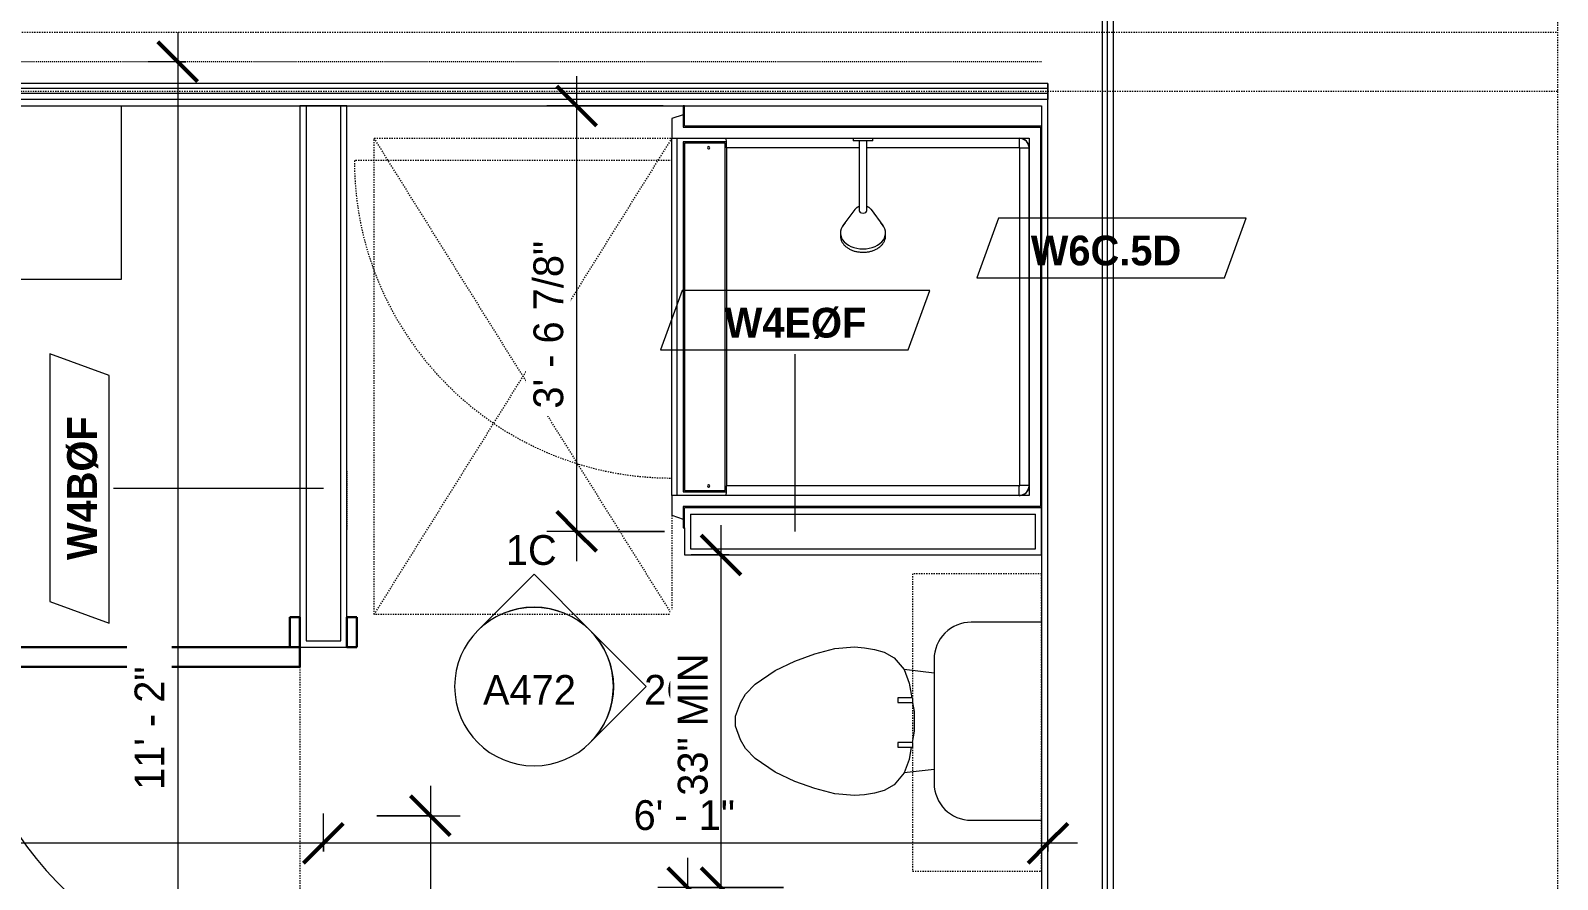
# Model space of a CAD drawing. Header units: inches. Extents: x -4010 to -1814, y 9846 to 12241.
# Drawn here: x -3589.2 to -3435.3, y 10467.8 to 10553.3 of the extents above; entities that cross this region are included whole.
import ezdxf

# ---------------------------------------------------------------- set-up
doc = ezdxf.new("R2010")
doc.units = ezdxf.units.IN
doc.header["$MEASUREMENT"] = 0
for name, pattern in [('Dash', [0.25, 0.125, -0.125]), ('Dash 3_32_', [0.1875, 0.09375, -0.09375]), ('Dash_2_', [0.25, 0.125, -0.125])]:
    doc.linetypes.add(name, pattern=pattern)
for name, color, linetype, lineweight in [('0-1', 7, 'Continuous', 5), ('A-ANNO-DIMS', 211, 'Continuous', 9), ('A-ANNO-DIMS-32', 211, 'Continuous', 9), ('A-DETL-1', 90, 'Dash 3_32_', 18), ('A-DOOR-3', 31, 'Continuous', 9), ('A-DOOR-4', 31, 'Continuous', 30), ('A-DOOR-FRAM-3', 31, 'Continuous', 30), ('A-GENM', 5, 'Continuous', 9), ('A-GENM-HDLN', 13, 'Dash', 9), ('A-WALL', 113, 'Continuous', 18), ('A-WALL-2', 250, 'Continuous', 18), ('A-WALL-3', 113, 'Continuous', 9), ('A-WALL-IDEN', 211, 'Continuous', 9), ('G-ANNO-SYMB-3', 111, 'Continuous', 9), ('G-ANNO-SYMB-4', 111, 'Dash_2_', 9), ('I-FURN', 30, 'Continuous', 9), ('I-FURN-HDLN', 30, 'Dash', 9), ('I-WALL-3', 7, 'Continuous', 9), ('I-WALL-4', 2, 'Continuous', 9), ('P-SANR-FIXT', 6, 'Continuous', 9), ('P-SANR-FIXT-HDLN', 131, 'Dash', 9), ('Q-CASE', 31, 'Continuous', 9), ('Q-CASE-1', 31, 'Dash', 9)]:
    doc.layers.add(name, color=color, linetype=linetype, lineweight=lineweight)
doc.styles.add('Century Gothic', font='ufonts.com_century-gothic.ttf', dxfattribs={"height": 3})
doc.styles.add('Century Gothic_B_1', font='GOTHICB.TTF', dxfattribs={"height": 3})
doc.dimstyles.new('OD_1__HACK_2', dxfattribs={"dimscale": 12, "dimtxt": 3.132505, "dimasz": 0.333333, "dimexe": 0.25, "dimexo": 0.166667, "dimgap": 0.041667, "dimtad": 1, "dimdec": 4, "dimrnd": 0.0625, "dimzin": 3, "dimdsep": 46, "dimlunit": 4, "dimtxsty": 'Century Gothic', "dimblk1": 'OBLIQUE', "dimblk2": 'OBLIQUE', "dimsah": 1, "dimcen": 0.09, "dimdle": 0.25, "dimazin": 0, "dimtfac": 1, "dimtdec": 4, "dimtix": 1, "dimtmove": 0, "dimatfit": 3, "dimfxl": 1, "dimtvp": 1, "dimtfill": 1, "dimfrac": 2, "dimtolj": 1, "dimtzin": 0, "dimarcsym": 2})
doc.dimstyles.new('OD_1__HACK_2_1', dxfattribs={"dimscale": 12, "dimtxt": 3.132505, "dimasz": 0.333333, "dimexe": 0.25, "dimexo": 0.166667, "dimgap": 0.041667, "dimtad": 1, "dimdec": 4, "dimrnd": 0.0625, "dimzin": 3, "dimdsep": 46, "dimlunit": 4, "dimtxsty": 'Century Gothic', "dimblk1": 'OBLIQUE', "dimblk2": 'OBLIQUE', "dimsah": 1, "dimcen": 0.09, "dimdle": 0.25, "dimazin": 0, "dimtfac": 1, "dimtdec": 4, "dimtix": 1, "dimtmove": 0, "dimatfit": 3, "dimfxl": 1, "dimtvp": 1, "dimtfill": 1, "dimfrac": 2, "dimtolj": 1, "dimtzin": 0, "dimarcsym": 2})

# ---------------------------------------------------------------- blocks, each defined once
blk = doc.blocks.new('CTR - 1st Phase - Common Walls_rvt-1-UNIT PLANS - 2ND _ 3RD FLOOR')
at = {"layer": 'A-WALL-2'}
for p, q in [((-3481.17, 10418.56), (-3481.17, 10644.28)), ((-3480.67, 10418.56), (-3480.67, 10644.28)), ((-3487.3, 10548), (-3852.47, 10548)), ((-3487.3, 10547.5), (-3852.47, 10547.5)), ((-3487.3, 10547), (-3852.47, 10547)), ((-3486.67, 10548), (-3487.3, 10548)), ((-3486.67, 10547.5), (-3487.3, 10547.5)), ((-3486.67, 10547), (-3487.3, 10547)), ((-3486.67, 10548), (-3486.67, 10547.5)), ((-3486.67, 10547.5), (-3486.67, 10548)), ((-3486.67, 10547.5), (-3486.67, 10547)), ((-3486.67, 10547), (-3486.67, 10547.5)), ((-3486.67, 10547), (-3486.67, 10546.38)), ((-3486.67, 10546.38), (-3486.67, 10547)), ((-3487.3, 10546.38), (-3852.47, 10546.38)), ((-3486.67, 10546.38), (-3487.3, 10546.38)), ((-3486.67, 10418.56), (-3486.67, 10546.38))]:
    blk.add_line(p, q, dxfattribs=at)
at = {"layer": 'I-WALL-3'}
for p, q in [((-3480.05, 10418.56), (-3480.05, 10644.28)), ((-3852.47, 10545.75), (-3523.42, 10545.75)), ((-3523.3, 10545.75), (-3487.3, 10545.75)), ((-3487.3, 10545.75), (-3487.3, 10543.73)), ((-3487.3, 10505.23), (-3487.3, 10418.56))]:
    blk.add_line(p, q, dxfattribs=at)
blk = doc.blocks.new('SWING - SINGLE - FLUSH - 2-10 x 6-8 - PRIVACY-3199407-UNIT PLANS - 2ND _ 3RD FLOOR')
at = {"layer": 'A-DOOR-3'}
blk.add_arc((17, 2.37), 34.07, 93.3657, 180, dxfattribs=at)
at = {"layer": 'A-DOOR-4'}
for p, q in [((15, 2.37), (15, 36.38)), ((17, 36.38), (15, 36.38)), ((17, 2.37), (17, 36.38)), ((17, 2.37), (15, 2.37))]:
    blk.add_line(p, q, dxfattribs=at)
at = {"layer": 'A-DOOR-FRAM-3'}
for p, q in [((-17, 3.37), (-20, 3.37)), ((-20, 3.37), (-20, 2.37)), ((-17, 2.37), (-17, 3.37)), ((20, 3.37), (17, 3.37)), ((17, 3.37), (17, 2.37)), ((20, 2.37), (20, 3.37)), ((-20, 2.37), (-17, 2.37)), ((17, 2.37), (20, 2.37)), ((-17, -2.38), (-20, -2.38)), ((-20, -2.38), (-20, -3.38)), ((-17, -3.38), (-17, -2.38)), ((20, -2.38), (17, -2.38)), ((17, -2.38), (17, -3.38)), ((20, -3.38), (20, -2.38)), ((-20, -3.38), (-17, -3.38)), ((17, -3.38), (20, -3.38))]:
    blk.add_line(p, q, dxfattribs=at)
blk = doc.blocks.new('Bed-Standard - Queen 60_ x 79_-V77-UNIT PLANS - 2ND _ 3RD FLOOR')
at = {"layer": 'I-FURN'}
for p, q in [((-19.31, 41.3), (40.69, 41.3)), ((-19.31, -37.2), (-19.31, 41.3)), ((40.69, 41.3), (40.69, -37.2)), ((40.69, -23.7), (-19.31, -17.13)), ((-16.31, -23.7), (37.69, -23.7)), ((-16.31, -35.7), (-16.31, -23.7)), ((37.69, -35.7), (37.69, -23.7)), ((-16.31, -35.7), (37.69, -35.7))]:
    blk.add_line(p, q, dxfattribs=at)
at = {"layer": 'I-FURN-HDLN'}
for p, q in [((-55.31, 77.3), (-7.94, 77.3)), ((-5.44, 77.3), (55.06, 77.3)), ((57.56, 77.3), (58.94, 77.3)), ((58.69, 77.3), (58.69, -37.2)), ((63.69, 77.3), (64.69, 77.3)), ((64.69, 77.3), (64.69, 75.61)), ((64.69, 68.86), (64.69, -13.2)), ((-55.31, 17.36), (-55.31, 51.36))]:
    blk.add_line(p, q, dxfattribs=at)
blk = doc.blocks.new('Toilet-Domestic-3D - Toilet-Domestic-3D-3234795-UNIT PLANS - 2ND _ 3RD FLOOR')
at = {"layer": 'P-SANR-FIXT'}
for p, q in [((-3.74, 10), (-2.74, 11)), ((-2.74, 11), (-1.87, 11.5)), ((-1.87, 11.5), (-0.5, 12)), ((-0.5, 12), (0.5, 12)), ((0.5, 12), (1.87, 11.5)), ((1.87, 11.5), (2.74, 11)), ((2.74, 11), (3.74, 10)), ((-5.13, 8), (-3.74, 10)), ((3.74, 10), (5.13, 8)), ((-6.06, 6), (-5.13, 8)), ((5.13, 8), (6.06, 6)), ((-6.79, 4), (-6.06, 6)), ((6.06, 6), (6.79, 4)), ((-7.33, 1.99), (-6.79, 4)), ((6.79, 4), (7.33, 1.99)), ((-7.5, 0), (-7.33, 1.99)), ((7.33, 1.99), (7.5, 0)), ((-7.41, -1), (-7.5, 0)), ((-7.24, -2), (-7.41, -1)), ((7.41, -1), (7.24, -2)), ((7.5, 0), (7.41, -1)), ((-6.97, -3), (-7.24, -2)), ((-6.4, -4), (-6.97, -3)), ((6.97, -3), (6.4, -4)), ((7.24, -2), (6.97, -3)), ((-5.21, -5), (-6.4, -4)), ((6.4, -4), (5.21, -5)), ((-3.84, -5.5), (-5.21, -5)), ((-4.86, -8.02), (-5.21, -5)), ((-2.61, -5.72), (-3.84, -5.5)), ((-1, -6), (-2.13, -5.8)), ((1, -6), (-1, -6)), ((1.89, -5.84), (1, -6)), ((3.84, -5.5), (2.37, -5.76)), ((5.21, -5), (3.84, -5.5)), ((4.86, -8.02), (5.21, -5)), ((6.25, -8.02), (-6.25, -8.02)), ((-9.98, -11.75), (-9.98, -18.86)), ((9.98, -18.86), (9.98, -11.75))]:
    blk.add_line(p, q, dxfattribs=at)
for centre, start, end in [((-6.25, -11.75), 90, 180), ((6.25, -11.75), 0, 90)]:
    blk.add_arc(centre, 3.73, start, end, dxfattribs=at)
blk = doc.blocks.new('ADA Clearances - 30_x48_-1721104-UNIT PLANS - 2ND _ 3RD FLOOR')
at = {"layer": 'A-GENM-HDLN'}
for p, q in [((15, 24), (-15, -24)), ((-15, 24), (15, -24)), ((-15, 14), (-15, 24)), ((-15, 24), (15, 24)), ((15, 24), (15, -24)), ((15, -24), (-15, -24))]:
    blk.add_line(p, q, dxfattribs=at)
blk = doc.blocks.new('300 Series Wall Hung Cabinet_326 - 30_-2909952-UNIT PLANS - 2ND _ 3RD FLOOR')
at = {"layer": 'Q-CASE'}
for p, q in [((-2.5, -13.19), (-2.01, -13.19)), ((-2.5, -13.19), (-2.5, -14.69)), ((-2.01, -14.69), (-2.01, -13.19)), ((2, -13.19), (2.49, -13.19)), ((2, -13.19), (2, -14.69)), ((2.49, -14.69), (2.49, -13.19)), ((-2.5, -14.69), (-2.01, -14.69)), ((2, -14.69), (2.49, -14.69))]:
    blk.add_line(p, q, dxfattribs=at)
at = {"layer": 'Q-CASE-1'}
for p, q in [((15, -0.19), (-15, -0.19)), ((-15, -0.19), (-15, -13.19)), ((15, -13.19), (15, -0.19)), ((-15, -13.19), (15, -13.19))]:
    blk.add_line(p, q, dxfattribs=at)
blk = doc.blocks.new('4LBS24238A75FTB_V2 - 4LBS24238A75FTB_V2-V48-UNIT PLANS - 2ND _ 3RD FLOOR')
at = {"layer": 'P-SANR-FIXT'}
for p, q in [((-0.75, 37.75), (-1.13, 36.62)), ((1.25, 37.75), (-0.75, 37.75)), ((1.25, 37.75), (37.25, 37.75)), ((1.25, 37.25), (1.25, 37.75)), ((1.25, 1.75), (1.25, 37.75)), ((37.25, 37.25), (1.25, 37.25)), ((37.25, 37.75), (37.25, 37.25)), ((39.25, 37.75), (37.25, 37.75)), ((37.25, 37.75), (37.25, 19.48)), ((39.63, 36.62), (39.25, 37.75)), ((0.12, 36.62), (-2.02, 36.62)), ((-2.02, 36.62), (-2.02, 36.5)), ((-2.02, 36.5), (0, 36.5)), ((0, 0.5), (0, 36.5)), ((0.12, 0.63), (0.12, 36.62)), ((1.62, 36.62), (1.62, 32.27)), ((36.88, 36.62), (1.62, 36.62)), ((36.75, 36.5), (1.75, 36.5)), ((1.75, 36.5), (1.75, 32.38)), ((36.75, 32.38), (36.75, 36.5)), ((36.88, 32.27), (36.88, 36.62)), ((40.52, 36.62), (38.38, 36.62)), ((38.38, 36.62), (38.38, 0.63)), ((38.5, 36.5), (38.5, 0.5)), ((38.5, 36.5), (40.52, 36.5)), ((40.52, 36.5), (40.52, 36.62)), ((1.75, 32.38), (36.75, 32.38)), ((2.2, 2.75), (2.2, 32.27)), ((36.3, 32.27), (2.2, 32.27)), ((36.3, 18.89), (36.3, 32.27)), ((36.3, 2.75), (36.3, 18.11)), ((37.25, 17.52), (37.25, 1.75)), ((37.25, 1.75), (1.25, 1.75)), ((1.28, 2.51), (1.3, 2.43)), ((1.4, 2.23), (1.42, 2.2)), ((1.51, 2.08), (1.58, 2.01)), ((1.7, 1.92), (1.73, 1.9)), ((1.93, 1.8), (2.01, 1.78)), ((2.25, 2.7), (36.25, 2.7)), ((2.25, 1.75), (2.25, 1.77)), ((2.25, 1.77), (36.25, 1.77)), ((36.25, 1.75), (36.25, 1.77)), ((36.49, 1.78), (36.57, 1.8)), ((36.77, 1.9), (36.8, 1.92)), ((36.92, 2.01), (36.99, 2.08)), ((37.08, 2.2), (37.1, 2.23)), ((37.2, 2.43), (37.22, 2.51)), ((38.5, 0.5), (0, 0.5)), ((38.38, 0.63), (0.12, 0.63))]:
    blk.add_line(p, q, dxfattribs=at)
for centre, radius, start, end in [((2.2, 34.06), 0.125, 0, 180), ((2.2, 34.06), 0.125, 180, 0), ((36.3, 34.06), 0.125, 0, 180), ((36.3, 34.06), 0.125, 180, 0), ((2.25, 2.75), 1, 180, 270), ((36.25, 2.75), 1, 270, 0)]:
    blk.add_arc(centre, radius, start, end, dxfattribs=at)
for centre, major_axis, start_param, end_param in [((2.2, 32.28), (-0.95, 0), 0, 1.570796), ((36.3, 32.28), (0.95, 0), 4.712389, 6.283185)]:
    blk.add_ellipse(centre, major_axis=major_axis, ratio=0.019505, start_param=start_param, end_param=end_param, dxfattribs=at)
for points, knots in [([(1.25, 2.77), (1.25, 2.77), (1.27, 2.76), (1.4, 2.76), (1.64, 2.75), (1.95, 2.75), (2.12, 2.75), (2.2, 2.75)], [-1, -1, -1, -1, -0.833333, -0.666667, -0.333333, -0.166667, 0, 0, 0, 0]), ([(1.25, 2.77), (1.25, 2.7), (1.26, 2.57), (1.34, 2.32), (1.52, 2.04), (1.8, 1.86), (2.05, 1.78), (2.18, 1.77), (2.25, 1.77)], [-1, -1, -1, -1, -0.875, -0.75, -0.5, -0.25, -0.125, 0, 0, 0, 0]), ([(1.59, 2), (1.54, 2.04), (1.47, 2.12), (1.41, 2.21), (1.38, 2.25)], [0.4611793, 0.4611793, 0.4611793, 0.4611793, 0.5714286, 0.6665731, 0.6665731, 0.6665731, 0.6665731]), ([(2.25, 1.75), (2.17, 1.75), (2.03, 1.77), (1.86, 1.82), (1.77, 1.87), (1.75, 1.88)], [0, 0, 0, 0, 0.1428571, 0.2857143, 0.3333068, 0.3333068, 0.3333068, 0.3333068]), ([(2.2, 2.75), (2.2, 2.74), (2.2, 2.74), (2.2, 2.73), (2.21, 2.72), (2.21, 2.72), (2.22, 2.71), (2.23, 2.71), (2.24, 2.7), (2.24, 2.7), (2.25, 2.7), (2.25, 2.7)], [-1, -1, -1, -1, -0.833333, -0.75, -0.666667, -0.583333, -0.416667, -0.291667, -0.208333, -0.083333, 0, 0, 0, 0]), ([(36.25, 1.77), (36.32, 1.77), (36.45, 1.78), (36.7, 1.86), (36.98, 2.04), (37.16, 2.32), (37.24, 2.57), (37.25, 2.7), (37.25, 2.77)], [-1, -1, -1, -1, -0.875, -0.75, -0.5, -0.25, -0.125, 0, 0, 0, 0]), ([(36.25, 2.7), (36.26, 2.7), (36.26, 2.7), (36.27, 2.7), (36.28, 2.71), (36.28, 2.71), (36.29, 2.72), (36.29, 2.73), (36.3, 2.74), (36.3, 2.74), (36.3, 2.75), (36.3, 2.75)], [-1, -1, -1, -1, -0.833333, -0.75, -0.666667, -0.583333, -0.416667, -0.291667, -0.208333, -0.083333, 0, 0, 0, 0]), ([(36.25, 1.8), (36.25, 1.82), (36.25, 1.91), (36.25, 2.14), (36.25, 2.45), (36.25, 2.62), (36.25, 2.7)], [-0.8333333, -0.8333333, -0.8333333, -0.8333333, -0.6666667, -0.3333333, -0.1666667, 0, 0, 0, 0]), ([(36.75, 1.88), (36.7, 1.85), (36.59, 1.8), (36.42, 1.76), (36.31, 1.75), (36.25, 1.75)], [0.6666667, 0.6666667, 0.6666667, 0.6666667, 0.7857143, 0.8928571, 1, 1, 1, 1]), ([(37.01, 2.1), (36.97, 2.05), (36.89, 1.97), (36.79, 1.91), (36.75, 1.88)], [0.4475924, 0.4475924, 0.4475924, 0.4475924, 0.5714286, 0.6665731, 0.6665731, 0.6665731, 0.6665731]), ([(37.19, 2.42), (37.18, 2.38), (37.16, 2.33), (37.13, 2.27), (37.12, 2.25)], [0.2174647, 0.2174647, 0.2174647, 0.2174647, 0.2857143, 0.3333068, 0.3333068, 0.3333068, 0.3333068])]:
    blk.add_open_spline(points, degree=3, knots=knots, dxfattribs=at)
for points in [[(1.25, 2.71), (1.25, 2.72), (1.25, 2.74), (1.25, 2.75)], [(1.38, 2.25), (1.37, 2.27), (1.36, 2.3), (1.35, 2.32)], [(1.75, 1.88), (1.71, 1.91), (1.67, 1.94), (1.63, 1.97)], [(2.25, 1.8), (2.25, 1.82), (2.25, 1.88), (2.25, 2.03), (2.25, 2.22), (2.25, 2.45), (2.25, 2.62), (2.25, 2.7)], [(37.25, 2.77), (37.25, 2.77), (37.23, 2.76), (37.13, 2.76), (36.98, 2.76), (36.78, 2.75), (36.55, 2.75), (36.38, 2.75), (36.3, 2.75)], [(37.12, 2.25), (37.09, 2.21), (37.07, 2.18), (37.04, 2.14)], [(37.25, 2.75), (37.25, 2.72), (37.25, 2.7), (37.25, 2.67)]]:
    blk.add_open_spline(points, degree=3, dxfattribs=at)
at = {"layer": 'P-SANR-FIXT-HDLN'}
blk.add_line((35, 37.75), (35, 69.75), dxfattribs=at)
blk.add_arc((35, 37.75), 32, 90, 180, dxfattribs=at)
blk = doc.blocks.new('Shower Head - Shower Head-3265626-UNIT PLANS - 2ND _ 3RD FLOOR')
at = {"layer": 'P-SANR-FIXT'}
for p, q in [((-0.98, 0), (0.98, 0)), ((-0.98, 0), (-0.98, -0.26)), ((0.98, -0.26), (-0.98, -0.26)), ((-0.39, -0.26), (-0.39, -1)), ((0.39, -1), (0.39, -0.26)), ((0.98, -0.26), (0.98, 0)), ((-0.39, -6.01), (-0.39, -7.27)), ((0.39, -7.27), (0.39, -6.01)), ((-0.84, -7.19), (-2.02, -8.78)), ((2.02, -8.78), (0.84, -7.19)), ((-2.28, -9.54), (-2.28, -9.81)), ((2.28, -9.81), (2.28, -9.54))]:
    blk.add_line(p, q, dxfattribs=at)
at = {"layer": 'P-SANR-FIXT', "flags": 128}
for points in [[(-0.39, -1), (-0.39, -1.29), (-0.39, -1.57), (-0.39, -1.85), (-0.39, -2.13), (-0.39, -2.41), (-0.39, -2.69), (-0.39, -2.96), (-0.39, -3.23), (-0.39, -3.5), (-0.39, -3.76), (-0.39, -4.02), (-0.39, -4.27), (-0.39, -4.52), (-0.39, -4.77), (-0.39, -5), (-0.39, -5.23), (-0.39, -5.46), (-0.39, -5.67), (-0.39, -5.88), (-0.39, -6.01)], [(0.39, -6.01), (0.39, -5.81), (0.39, -5.6), (0.39, -5.38), (0.39, -5.15), (0.39, -4.92), (0.39, -4.68), (0.39, -4.43), (0.39, -4.18), (0.39, -3.93), (0.39, -3.67), (0.39, -3.4), (0.39, -3.13), (0.39, -2.86), (0.39, -2.59), (0.39, -2.31), (0.39, -2.03), (0.39, -1.75), (0.39, -1.46), (0.39, -1.18), (0.39, -1)], [(-0.39, -6.87), (-0.43, -6.88), (-0.46, -6.9), (-0.49, -6.91), (-0.52, -6.93), (-0.55, -6.94), (-0.58, -6.96), (-0.61, -6.98), (-0.64, -7), (-0.67, -7.03), (-0.7, -7.05), (-0.73, -7.07), (-0.76, -7.1), (-0.78, -7.13), (-0.81, -7.16), (-0.83, -7.19), (-0.84, -7.19)], [(0.84, -7.19), (0.81, -7.16), (0.79, -7.13), (0.76, -7.1), (0.73, -7.08), (0.7, -7.05), (0.68, -7.03), (0.65, -7.01), (0.62, -6.98), (0.59, -6.97), (0.56, -6.95), (0.53, -6.93), (0.49, -6.91), (0.46, -6.9), (0.43, -6.89), (0.4, -6.87)], [(-2.28, -9.81), (-2.28, -9.88), (-2.28, -9.95), (-2.27, -10.02), (-2.25, -10.09), (-2.24, -10.16), (-2.21, -10.23), (-2.19, -10.3), (-2.16, -10.36), (-2.13, -10.43), (-2.09, -10.49), (-2.05, -10.55), (-2.01, -10.61), (-1.97, -10.67), (-1.92, -10.73), (-1.86, -10.79), (-1.81, -10.84), (-1.75, -10.89), (-1.69, -10.94), (-1.63, -10.99), (-1.57, -11.04), (-1.5, -11.08), (-1.43, -11.12), (-1.36, -11.16), (-1.28, -11.2), (-1.21, -11.24), (-1.13, -11.27), (-1.05, -11.3), (-0.97, -11.33), (-0.89, -11.36), (-0.81, -11.38), (-0.72, -11.4), (-0.64, -11.42), (-0.55, -11.44), (-0.47, -11.45), (-0.38, -11.46), (-0.29, -11.47), (-0.2, -11.48), (-0.11, -11.49), (-0.02, -11.49), (0, -11.49)], [(0, -11.49), (0.09, -11.49), (0.18, -11.48), (0.27, -11.48), (0.35, -11.47), (0.44, -11.46), (0.53, -11.44), (0.62, -11.43), (0.7, -11.41), (0.79, -11.39), (0.87, -11.36), (0.95, -11.34), (1.03, -11.31), (1.11, -11.28), (1.19, -11.25), (1.26, -11.21), (1.34, -11.17), (1.41, -11.13), (1.48, -11.09), (1.55, -11.05), (1.61, -11), (1.68, -10.95), (1.74, -10.9), (1.8, -10.85), (1.85, -10.8), (1.9, -10.74), (1.95, -10.69), (2, -10.63), (2.04, -10.57), (2.08, -10.51), (2.12, -10.44), (2.15, -10.38), (2.18, -10.31), (2.21, -10.25), (2.23, -10.18), (2.25, -10.11), (2.26, -10.04), (2.27, -9.97), (2.28, -9.9), (2.28, -9.83), (2.28, -9.81)]]:
    blk.add_lwpolyline(points, dxfattribs=at)
at = {"layer": 'P-SANR-FIXT'}
for centre, major_axis, start_param, end_param in [((0, -7.27), (0.394, 0), 3.141593, 4.712389), ((0, -7.27), (-0.394, 0), 1.570796, 3.141593), ((0, -9.54), (2.28, 0), 2.468394, 4.712389), ((0, -9.54), (-2.28, 0), 1.570796, 3.814791)]:
    blk.add_ellipse(centre, major_axis=major_axis, ratio=0.707107, start_param=start_param, end_param=end_param, dxfattribs=at)
blk = doc.blocks.new('Table-Night Stand - 18_ x 18_ x 24_-V44-UNIT PLANS - 2ND _ 3RD FLOOR')
at = {"layer": 'I-FURN'}
for p, q in [((0.15, 0), (18.15, 0)), ((0.15, -17.5), (0.15, 0))]:
    blk.add_line(p, q, dxfattribs=at)
blk = doc.blocks.new('Elevation - Filled Arrow-152140-UNIT PLANS - 2ND _ 3RD FLOOR')
at = {"layer": 'G-ANNO-SYMB-3'}
for start, end in [(360, 180), (180, 360)]:
    blk.add_arc((0, 0), 0.25, start, end, dxfattribs=at)
blk = doc.blocks.new('Elevation - Filled Arrow-151867-UNIT PLANS - 2ND _ 3RD FLOOR')
at = {"layer": 'G-ANNO-SYMB-3'}
for p, q in [((0, 0.3536), (-0.1768, 0.1768)), ((0.1768, 0.1768), (0, 0.3536))]:
    blk.add_line(p, q, dxfattribs=at)
blk.add_arc((0, 0), 0.25, 45, 135, dxfattribs=at)
blk = doc.blocks.new('DIMBLOCK141-UNIT PLANS - 2ND _ 3RD FLOOR')
at = {"layer": 'A-ANNO-DIMS-32'}
for p, q in [((-3559.67, 10470.58), (-3559.67, 10474.41)), ((-3486.67, 10470.58), (-3486.67, 10474.41)), ((-3483.67, 10471.41), (-3559.67, 10471.41)), ((-3559.67, 10471.41), (-3559.67, 10470.58)), ((-3486.67, 10471.41), (-3486.67, 10470.58))]:
    blk.add_line(p, q, dxfattribs=at)
at = {"layer": 'A-ANNO-DIMS-32', "lineweight": 50}
for p, q in [((-3559.67, 10471.41), (-3557.67, 10473.41)), ((-3486.67, 10471.41), (-3484.67, 10473.41)), ((-3559.67, 10471.41), (-3561.67, 10469.41)), ((-3486.67, 10471.41), (-3488.67, 10469.41))]:
    blk.add_line(p, q, dxfattribs=at)
at = {"layer": 'A-ANNO-DIMS-32', "color": 0, "insert": (-3528.42, 10475.75), "char_height": 3, "width": 12.5897, "attachment_point": 1, "line_spacing_factor": 0.984502, "style": 'Century Gothic', "bg_fill": 3, "box_fill_scale": 1.25, "bg_fill_color": 256, "bg_fill_true_color": 13158600, "bg_fill_transparency": 0}
blk.add_mtext('6\' - 1"', dxfattribs=at)
blk = doc.blocks.new('_Oblique')
at = {"color": 0, "linetype": 'ByBlock', "lineweight": -2}
blk.add_line((-0.5, -0.5), (0.5, 0.5), dxfattribs=at)
blk = doc.blocks.new('DIMBLOCK142-UNIT PLANS - 2ND _ 3RD FLOOR')
at = {"layer": 'A-ANNO-DIMS-32'}
for p, q in [((-3678.67, 10470.58), (-3678.67, 10474.41)), ((-3559.67, 10470.58), (-3559.67, 10474.41)), ((-3559.67, 10471.41), (-3678.67, 10471.41)), ((-3678.67, 10471.41), (-3678.67, 10470.58)), ((-3559.67, 10471.41), (-3559.67, 10470.58))]:
    blk.add_line(p, q, dxfattribs=at)
at = {"layer": 'A-ANNO-DIMS-32', "lineweight": 50}
for p, q in [((-3678.67, 10471.41), (-3676.67, 10473.41)), ((-3559.67, 10471.41), (-3557.67, 10473.41)), ((-3678.67, 10471.41), (-3680.67, 10469.41)), ((-3559.67, 10471.41), (-3561.67, 10469.41))]:
    blk.add_line(p, q, dxfattribs=at)
at = {"layer": 'A-ANNO-DIMS-32', "color": 0, "insert": (-3625.59, 10475.75), "char_height": 3, "width": 15.394, "attachment_point": 1, "line_spacing_factor": 0.984502, "style": 'Century Gothic', "bg_fill": 3, "box_fill_scale": 1.25, "bg_fill_color": 256, "bg_fill_true_color": 13158600, "bg_fill_transparency": 0}
blk.add_mtext('9\' - 11"', dxfattribs=at)
blk = doc.blocks.new('DIMBLOCK147-UNIT PLANS - 2ND _ 3RD FLOOR')
at = {"layer": 'A-ANNO-DIMS-32'}
for p, q in [((-3574.35, 10553.19), (-3574.35, 10416.19)), ((-3573.53, 10550.19), (-3577.35, 10550.19)), ((-3574.35, 10550.19), (-3573.53, 10550.19)), ((-3573.53, 10416.19), (-3577.35, 10416.19)), ((-3574.35, 10416.19), (-3573.53, 10416.19))]:
    blk.add_line(p, q, dxfattribs=at)
at = {"layer": 'A-ANNO-DIMS-32', "lineweight": 50}
for p, q in [((-3574.35, 10550.19), (-3576.35, 10552.19)), ((-3574.35, 10550.19), (-3572.35, 10548.19)), ((-3574.35, 10416.19), (-3576.35, 10418.19)), ((-3574.35, 10416.19), (-3572.35, 10414.19))]:
    blk.add_line(p, q, dxfattribs=at)
at = {"layer": 'A-ANNO-DIMS-32', "color": 0, "insert": (-3578.7, 10476.78), "char_height": 3, "width": 15.394, "attachment_point": 1, "rotation": 90, "line_spacing_factor": 0.984502, "style": 'Century Gothic', "bg_fill": 3, "box_fill_scale": 1.25, "bg_fill_color": 256, "bg_fill_true_color": 13158600, "bg_fill_transparency": 0}
blk.add_mtext('11\' - 2"', dxfattribs=at)
blk = doc.blocks.new('DIMBLOCK149-UNIT PLANS - 2ND _ 3RD FLOOR')
at = {"layer": 'A-ANNO-DIMS-32', "lineweight": 50}
for p, q in [((-3548.89, 10474.19), (-3550.89, 10476.19)), ((-3548.89, 10474.19), (-3546.89, 10472.19)), ((-3548.89, 10416.19), (-3550.89, 10418.19)), ((-3548.89, 10416.19), (-3546.89, 10414.19))]:
    blk.add_line(p, q, dxfattribs=at)
at = {"layer": 'A-ANNO-DIMS-32'}
for p, q in [((-3548.89, 10477.19), (-3548.89, 10413.19)), ((-3554.3, 10474.19), (-3545.89, 10474.19)), ((-3548.89, 10474.19), (-3554.3, 10474.19)), ((-3548.06, 10416.19), (-3551.89, 10416.19)), ((-3548.89, 10416.19), (-3548.06, 10416.19))]:
    blk.add_line(p, q, dxfattribs=at)
at = {"layer": 'A-ANNO-DIMS-32', "color": 0, "insert": (-3553.24, 10438.78), "char_height": 3, "width": 15.394, "attachment_point": 1, "rotation": 90, "line_spacing_factor": 0.984502, "style": 'Century Gothic', "bg_fill": 3, "box_fill_scale": 1.25, "bg_fill_color": 256, "bg_fill_true_color": 13158600, "bg_fill_transparency": 0}
blk.add_mtext('4\' - 10"', dxfattribs=at)
blk = doc.blocks.new('DIMBLOCK208-UNIT PLANS - 2ND _ 3RD FLOOR')
at = {"layer": 'A-ANNO-DIMS-32', "lineweight": 50}
for p, q in [((-3522.98, 10466.94), (-3524.98, 10468.94)), ((-3522.98, 10466.94), (-3520.98, 10464.94)), ((-3522.98, 10418.94), (-3524.98, 10420.94)), ((-3522.98, 10418.94), (-3520.98, 10416.94))]:
    blk.add_line(p, q, dxfattribs=at)
at = {"layer": 'A-ANNO-DIMS-32'}
for p, q in [((-3522.98, 10469.94), (-3522.98, 10415.94)), ((-3513.3, 10466.94), (-3525.98, 10466.94)), ((-3522.98, 10466.94), (-3513.3, 10466.94)), ((-3513.3, 10418.94), (-3525.98, 10418.94)), ((-3522.98, 10418.94), (-3513.3, 10418.94))]:
    blk.add_line(p, q, dxfattribs=at)
at = {"layer": 'A-ANNO-DIMS-32', "color": 0, "insert": (-3527.32, 10437.69), "char_height": 3, "width": 12.5897, "attachment_point": 1, "rotation": 90, "line_spacing_factor": 0.984502, "style": 'Century Gothic', "bg_fill": 3, "box_fill_scale": 1.25, "bg_fill_color": 256, "bg_fill_true_color": 13158600, "bg_fill_transparency": 0}
blk.add_mtext('4\' - 0"', dxfattribs=at)
blk = doc.blocks.new('DIMBLOCK372-UNIT PLANS - 2ND _ 3RD FLOOR')
at = {"layer": 'A-ANNO-DIMS-32', "lineweight": 50}
for p, q in [((-3519.61, 10500.48), (-3521.61, 10502.48)), ((-3519.61, 10500.48), (-3517.61, 10498.48)), ((-3519.61, 10466.94), (-3521.61, 10468.94)), ((-3519.61, 10466.94), (-3517.61, 10464.94))]:
    blk.add_line(p, q, dxfattribs=at)
at = {"layer": 'A-ANNO-DIMS-32'}
for p, q in [((-3519.61, 10503.48), (-3519.61, 10463.94)), ((-3518.78, 10500.48), (-3522.61, 10500.48)), ((-3519.61, 10500.48), (-3518.78, 10500.48)), ((-3513.3, 10466.94), (-3522.61, 10466.94)), ((-3519.61, 10466.94), (-3513.3, 10466.94))]:
    blk.add_line(p, q, dxfattribs=at)
at = {"layer": 'A-ANNO-DIMS-32', "color": 0, "insert": (-3523.96, 10476.2), "char_height": 3, "width": 18.0194, "attachment_point": 1, "rotation": 90, "line_spacing_factor": 0.984502, "style": 'Century Gothic', "bg_fill": 3, "box_fill_scale": 1.25, "bg_fill_color": 256, "bg_fill_true_color": 13158600, "bg_fill_transparency": 0}
blk.add_mtext('33" MIN', dxfattribs=at)
blk = doc.blocks.new('DIMBLOCK392-UNIT PLANS - 2ND _ 3RD FLOOR')
at = {"layer": 'A-ANNO-DIMS-32'}
for p, q in [((-3534.16, 10548.75), (-3534.16, 10499.85)), ((-3525.42, 10545.75), (-3537.16, 10545.75)), ((-3534.16, 10545.75), (-3525.42, 10545.75)), ((-3525.3, 10502.85), (-3537.16, 10502.85)), ((-3534.16, 10502.85), (-3525.3, 10502.85))]:
    blk.add_line(p, q, dxfattribs=at)
at = {"layer": 'A-ANNO-DIMS-32', "lineweight": 50}
for p, q in [((-3534.16, 10545.75), (-3536.16, 10547.75)), ((-3534.16, 10545.75), (-3532.16, 10543.75)), ((-3534.16, 10502.85), (-3536.16, 10504.85)), ((-3534.16, 10502.85), (-3532.16, 10500.85))]:
    blk.add_line(p, q, dxfattribs=at)
at = {"layer": 'A-ANNO-DIMS-32', "color": 0, "insert": (-3538.51, 10515.23), "char_height": 3, "width": 21.7784, "attachment_point": 1, "rotation": 90, "line_spacing_factor": 0.984502, "style": 'Century Gothic', "bg_fill": 3, "box_fill_scale": 1.25, "bg_fill_color": 256, "bg_fill_true_color": 13158600, "bg_fill_transparency": 0}
blk.add_mtext('3\' - 6 7/8"', dxfattribs=at)
blk = doc.blocks.new('Wall Tag - Arch Wall-3956453-UNIT PLANS - 2ND _ 3RD FLOOR')
at = {"layer": 'A-WALL-IDEN'}
for p, q in [((-0.3561, 0.0937), (-0.4244, -0.0937)), ((0.4244, 0.0937), (-0.3561, 0.0937)), ((0.3561, -0.0937), (0.4244, 0.0937)), ((-0.4244, -0.0937), (0.3561, -0.0937))]:
    blk.add_line(p, q, dxfattribs=at)

msp = doc.modelspace()

# ---------------------------------------------------------------- linework, layer by layer
at = {"layer": 'A-DETL-1'}
for p, q in [((-3487.29874, 10550.1894), (-3841.29874, 10550.1894)), ((-3486.67374, 10416.55119), (-3486.67374, 10544.22384)), ((-3557.29874, 10508.9276), (-3557.29874, 10502.9276))]:
    msp.add_line(p, q, dxfattribs=at)
at = {"layer": 'A-WALL'}
for p, q in [((-3561.42374, 10545.7519), (-3561.42374, 10491.8144)), ((-3557.92374, 10491.8144), (-3557.92374, 10545.7519)), ((-3522.67374, 10504.60299), (-3522.67374, 10501.10299)), ((-3522.67374, 10504.60299), (-3487.92374, 10504.60299)), ((-3487.92374, 10501.10299), (-3487.92374, 10504.60299)), ((-3522.67374, 10501.10299), (-3487.92374, 10501.10299)), ((-3561.42374, 10491.8144), (-3557.92374, 10491.8144))]:
    msp.add_line(p, q, dxfattribs=at)
at = {"layer": 'A-WALL-3'}
for p, q in [((-3557.29874, 10545.7519), (-3562.04874, 10545.7519)), ((-3562.04874, 10545.7519), (-3562.04874, 10491.1894)), ((-3557.29874, 10491.1894), (-3557.29874, 10545.7519)), ((-3562.04874, 10491.1894), (-3557.29874, 10491.1894))]:
    msp.add_line(p, q, dxfattribs=at)
at = {"layer": 'G-ANNO-SYMB-4'}
for p, q in [((-3435.32374, 10841.1894), (-3435.32374, 10547.1894)), ((-3889.79949, 10553.1894), (-3435.32374, 10553.1894)), ((-3435.32374, 10553.1894), (-3435.32374, 10344.5894)), ((-3435.32374, 10547.1894), (-3885.76566, 10547.1894))]:
    msp.add_line(p, q, dxfattribs=at)
at = {"layer": 'I-WALL-4'}
for p, q in [((-3487.29874, 10500.47799), (-3487.29874, 10505.22799)), ((-3523.29874, 10503.20408), (-3523.29874, 10500.47799)), ((-3523.29874, 10500.47799), (-3487.29874, 10500.47799))]:
    msp.add_line(p, q, dxfattribs=at)

# ---------------------------------------------------------------- block references
at = {"layer": '0-1'}
msp.add_blockref('CTR - 1st Phase - Common Walls_rvt-1-UNIT PLANS - 2ND _ 3RD FLOOR', (0, 0), dxfattribs=at)
at = {"layer": 'A-DOOR-3', "rotation": 90.00000000000112}
msp.add_blockref('SWING - SINGLE - FLUSH - 2-10 x 6-8 - PRIVACY-3199407-UNIT PLANS - 2ND _ 3RD FLOOR', (-3559.67374, 10474.1894), dxfattribs=at)
at = {"layer": 'A-GENM', "rotation": 180}
msp.add_blockref('ADA Clearances - 30_x48_-1721104-UNIT PLANS - 2ND _ 3RD FLOOR', (-3539.54874, 10518.47799), dxfattribs=at)
at = {"layer": 'A-WALL-IDEN', "xscale": 31.99999999999999, "yscale": 31.99999999999999, "zscale": 31.99999999999999}
msp.add_blockref('Wall Tag - Arch Wall-3956453-UNIT PLANS - 2ND _ 3RD FLOOR', (-3480.25572, 10531.42065), dxfattribs=at)
at = {"layer": 'A-WALL-IDEN', "xscale": 31.99999999999999, "yscale": 31.99999999999999, "zscale": 31.99999999999999, "rotation": 89.99999999999991}
msp.add_blockref('Wall Tag - Arch Wall-3956453-UNIT PLANS - 2ND _ 3RD FLOOR', (-3584.2486, 10507.18377), dxfattribs=at)
at = {"layer": 'G-ANNO-SYMB-3', "extrusion": (0, 0, -1), "xscale": 31.99999999999999, "yscale": 31.99999999999999, "zscale": 31.99999999999999}
msp.add_blockref('Elevation - Filled Arrow-151867-UNIT PLANS - 2ND _ 3RD FLOOR', (3538.45076, 10487.2093), dxfattribs=at)
at = {"layer": 'G-ANNO-SYMB-3', "xscale": 31.99999999999999, "yscale": 31.99999999999999, "zscale": 31.99999999999999, "rotation": 89.9999999999947}
msp.add_blockref('Elevation - Filled Arrow-152140-UNIT PLANS - 2ND _ 3RD FLOOR', (-3538.45076, 10487.2093), dxfattribs=at)
at = {"layer": 'G-ANNO-SYMB-3', "extrusion": (0, 0, -1), "xscale": 31.99999999999999, "yscale": 31.99999999999999, "zscale": 31.99999999999999, "rotation": 90.00000000000529}
msp.add_blockref('Elevation - Filled Arrow-151867-UNIT PLANS - 2ND _ 3RD FLOOR', (3538.45076, 10487.2093), dxfattribs=at)
at = {"layer": 'I-FURN', "rotation": 180}
for name, p in [('Bed-Standard - Queen 60_ x 79_-V77-UNIT PLANS - 2ND _ 3RD FLOOR', (-3617.36021, 10508.5484)), ('Table-Night Stand - 18_ x 18_ x 24_-V44-UNIT PLANS - 2ND _ 3RD FLOOR', (-3579.90174, 10528.25331))]:
    msp.add_blockref(name, p, dxfattribs=at)
at = {"layer": 'P-SANR-FIXT'}
for name, p, rotation in [('4LBS24238A75FTB_V2 - 4LBS24238A75FTB_V2-V48-UNIT PLANS - 2ND _ 3RD FLOOR', (-3486.79874, 10505.22799), 90.00000000008025), ('Toilet-Domestic-3D - Toilet-Domestic-3D-3234795-UNIT PLANS - 2ND _ 3RD FLOOR', (-3506.15455, 10483.70869), 89.99999999971135)]:
    msp.add_blockref(name, p, dxfattribs=dict(at, rotation=rotation))
msp.add_blockref('Shower Head - Shower Head-3265626-UNIT PLANS - 2ND _ 3RD FLOOR', (-3505.29874, 10542.47799), dxfattribs=at)
at = {"layer": 'Q-CASE', "rotation": 269.9999999998568}
msp.add_blockref('300 Series Wall Hung Cabinet_326 - 30_-2909952-UNIT PLANS - 2ND _ 3RD FLOOR', (-3487.11583, 10483.58369), dxfattribs=at)

# ---------------------------------------------------------------- texts
at = {"layer": 'A-WALL-IDEN', "char_height": 3, "attachment_point": 1, "style": 'Century Gothic_B_1'}
for s, insert, width in [('W6C.5D', (-3488.39133, 10532.66818), 19.594), ('W4EØF', (-3519.22872, 10525.38978), 17.069)]:
    msp.add_mtext(s, dxfattribs=dict(at, insert=insert, width=width))
at = {"layer": 'A-WALL-IDEN', "insert": (-3585.49613, 10499.96785), "char_height": 3, "width": 17.372, "attachment_point": 1, "rotation": 90, "style": 'Century Gothic_B_1'}
msp.add_mtext('W4BØF', dxfattribs=at)
at = {"layer": 'G-ANNO-SYMB-3', "char_height": 3, "attachment_point": 1, "style": 'Century Gothic'}
for s, insert, width in [('1C', (-3541.28996, 10502.47466), 6.969), ('A472', (-3543.59131, 10488.36617), 12.221), ('2C', (-3527.35129, 10488.38131), 6.969)]:
    msp.add_mtext(s, dxfattribs=dict(at, insert=insert, width=width))

# ---------------------------------------------------------------- next in the draw order: dimensions: what is measured, and where the dimension line sits
at = {"layer": 'A-ANNO-DIMS'}
dim = msp.add_linear_dim(base=(-3559.67374, 10471.4059), p1=(-3486.67374, 10468.57748), p2=(-3559.67374, 10468.57748), angle=0, dimstyle='OD_1__HACK_2', override={"dimpost": '<>', "dimfxl": 73}, dxfattribs=at)
dim.commit()
dim.dimension.update_dxf_attribs({"geometry": 'DIMBLOCK141-UNIT PLANS - 2ND _ 3RD FLOOR', "text_midpoint": (-3523.17374, 10473.48136)})

# ---------------------------------------------------------------- next in the draw order: dimensions: what is measured, and where the dimension line sits
for base, p1, p2, angle, override, picture, middle in [((-3678.67374, 10471.4059), (-3559.67374, 10468.57748), (-3678.67374, 10468.57748), 0, {"dimpost": '<>', "dimfxl": 119}, 'DIMBLOCK142-UNIT PLANS - 2ND _ 3RD FLOOR', (-3619.17374, 10473.48136)), ((-3548.89202, 10416.1894), (-3556.29874, 10474.1894), (-3546.06359, 10416.1894), 90, {"dimpost": '<>', "dimfxl": 58.896165}, 'DIMBLOCK149-UNIT PLANS - 2ND _ 3RD FLOOR', (-3550.96747, 10445.1894)), ((-3522.9773, 10418.9394), (-3511.29874, 10466.9394), (-3511.29874, 10418.9394), 90, {"dimpost": '<>', "dimfxl": 48}, 'DIMBLOCK208-UNIT PLANS - 2ND _ 3RD FLOOR', (-3525.05276, 10442.9394))]:
    dim = msp.add_linear_dim(base=base, p1=p1, p2=p2, angle=angle, dimstyle='OD_1__HACK_2', override=override, dxfattribs=at)
    dim.commit()
    dim.dimension.update_dxf_attribs({"geometry": picture, "text_midpoint": middle})

# ---------------------------------------------------------------- next in the draw order: dimensions: what is measured, and where the dimension line sits
dim = msp.add_linear_dim(base=(-3574.3535, 10416.1894), p1=(-3571.52507, 10550.1894), p2=(-3571.52507, 10416.1894), angle=90, dimstyle='OD_1__HACK_2', override={"dimpost": '<>', "dimfxl": 134}, dxfattribs=at)
dim.commit()
dim.dimension.update_dxf_attribs({"geometry": 'DIMBLOCK147-UNIT PLANS - 2ND _ 3RD FLOOR', "text_midpoint": (-3576.39123, 10483.1894)})
dim = msp.add_linear_dim(base=(-3519.61229, 10466.9394), p1=(-3516.78386, 10500.47799), p2=(-3511.30333, 10466.9394), angle=90, text='33" MIN', dimstyle='OD_1__HACK_2_1', override={"dimpost": '<>', "dimfxl": 33.983427}, dxfattribs=at)
dim.commit()
dim.dimension.update_dxf_attribs({"geometry": 'DIMBLOCK372-UNIT PLANS - 2ND _ 3RD FLOOR', "text_midpoint": (-3521.68775, 10483.70869)})

# ---------------------------------------------------------------- next in the draw order: linework, layer by layer
at = {"layer": 'A-WALL-IDEN'}
for p, q in [((-3512.13248, 10502.85299), (-3512.13248, 10520.72423)), ((-3559.67374, 10507.18377), (-3580.83058, 10507.18377))]:
    msp.add_line(p, q, dxfattribs=at)

# ---------------------------------------------------------------- next in the draw order: dimensions: what is measured, and where the dimension line sits
at = {"layer": 'A-ANNO-DIMS'}
dim = msp.add_linear_dim(base=(-3534.16033, 10502.85299), p1=(-3523.42374, 10545.7519), p2=(-3523.29874, 10502.85299), angle=90, dimstyle='OD_1__HACK_2_1', override={"dimpost": '<>', "dimfxl": 42.899091}, dxfattribs=at)
dim.commit()
dim.dimension.update_dxf_attribs({"geometry": 'DIMBLOCK392-UNIT PLANS - 2ND _ 3RD FLOOR', "text_midpoint": (-3536.402, 10524.30244)})

# ---------------------------------------------------------------- next in the draw order: block references
at = {"layer": 'A-WALL-IDEN', "xscale": 31.99999999999999, "yscale": 31.99999999999999, "zscale": 31.99999999999999}
msp.add_blockref('Wall Tag - Arch Wall-3956453-UNIT PLANS - 2ND _ 3RD FLOOR', (-3512.13248, 10524.14224), dxfattribs=at)

doc.saveas('drawing.dxf')
